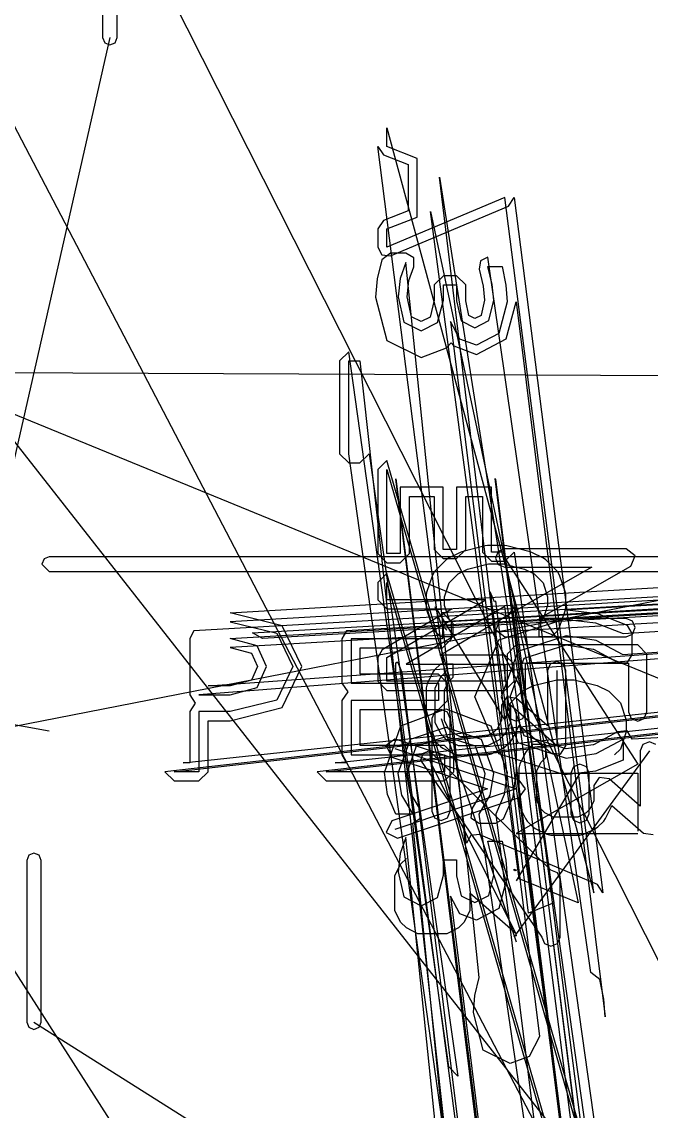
# Model space of a CAD drawing. Extents: x 0 to 334, y -361 to 120.
# Drawn here: x 84.29 to 89.48, y 55.73 to 64.69 of the extents above; entities that cross this region are included whole.
import ezdxf

# ---------------------------------------------------------------- set-up
doc = ezdxf.new("R2010")
doc.units = 0

msp = doc.modelspace()

# ---------------------------------------------------------------- linework, layer by layer
at = {"layer": 'Layer 1'}
for p, q in [((75.05, 81.3792), (138.215, -39.3749)), ((77.19, 81.3792), (138.215, -39.3149)), ((75.452423, 70.589328), (319.8, -310.813)), ((84.96, 67.2192), (84.96, 64.5592)), ((85.08, 64.5592), (85.08, 67.2192)), ((85.02, 64.5592), (83.75, 58.9792)), ((84.96, 64.5592), (84.977574, 64.516774)), ((84.977574, 64.516774), (85.02, 64.4992)), ((85.02, 64.4992), (85.062426, 64.516774)), ((85.062426, 64.516774), (85.08, 64.5592)), ((81.92, 64.1792), (166.845, -43.9449)), ((87.299451, 63.664394), (87.2994, 63.8174)), ((87.2994, 63.8174), (89.002673, 57.525414)), ((87.955668, 57.934866), (87.2244, 63.6644)), ((87.2244, 63.6644), (87.27204, 63.594568)), ((87.5488, 63.5667), (87.299451, 63.664394)), ((87.27204, 63.594568), (87.473749, 63.51554)), ((87.548749, 63.083294), (87.5488, 63.5667)), ((87.473749, 63.51554), (87.4738, 63.1344)), ((88.464392, 57.357622), (87.7332, 63.4114)), ((87.7332, 63.4114), (88.674429, 57.443397)), ((88.2714, 63.2435), (87.299395, 62.834766)), ((87.328472, 62.765564), (88.300477, 63.174298)), ((89.002673, 57.525414), (88.2714, 63.2435)), ((88.300477, 63.174298), (88.346405, 63.243434)), ((88.346405, 63.243434), (89.077673, 57.525414)), ((87.4738, 63.1344), (87.272091, 63.055372)), ((87.2994, 62.9856), (87.548749, 63.083294)), ((88.389392, 57.640348), (87.6582, 63.1285)), ((87.6582, 63.1285), (88.873116, 57.443524)), ((87.272091, 63.055372), (87.224451, 62.98554)), ((87.224451, 62.98554), (87.2244, 62.8347)), ((87.299395, 62.834766), (87.2994, 62.9856)), ((87.2244, 62.8347), (87.257903, 62.772234)), ((87.257193, 62.733022), (87.218935, 62.575602)), ((87.3287, 62.7854), (87.257193, 62.733022)), ((87.257903, 62.772234), (87.328472, 62.765564)), ((87.455655, 62.785421), (87.3287, 62.7854)), ((87.519891, 62.749121), (87.455655, 62.785421)), ((87.521959, 62.675367), (87.519891, 62.749121)), ((88.1302, 62.7531), (88.069989, 62.722808)), ((88.978584, 56.870586), (88.1302, 62.7531)), ((87.4557, 62.7104), (87.407523, 62.578226)), ((88.059965, 56.827911), (87.4557, 62.7104)), ((87.480624, 62.561674), (87.521959, 62.675367)), ((88.069989, 62.722808), (88.058405, 62.65641)), ((88.058405, 62.65641), (88.09274, 62.515275)), ((88.166619, 62.528011), (88.130161, 62.678143)), ((88.130161, 62.678143), (88.2474, 62.6781)), ((88.2474, 62.6781), (88.27865, 62.523658)), ((87.218935, 62.575602), (87.205523, 62.423784)), ((87.407523, 62.578226), (87.391247, 62.428094)), ((87.466202, 62.428115), (87.480624, 62.561674)), ((87.7649, 62.6001), (87.6899, 62.5251)), ((87.873, 62.6001), (87.7649, 62.6001)), ((87.948, 62.5251), (87.873, 62.6001)), ((87.6899, 62.5251), (87.6899, 62.4001)), ((87.764945, 62.400079), (87.7649, 62.5251)), ((87.7649, 62.5251), (87.873, 62.5251)), ((87.873, 62.5251), (87.873, 62.3944)), ((87.948039, 62.394357), (87.948, 62.5251)), ((88.09274, 62.515275), (88.09274, 62.515274)), ((88.09274, 62.515274), (88.103377, 62.400104)), ((88.178338, 62.400147), (88.166619, 62.528011)), ((88.27865, 62.523658), (88.289067, 62.387174)), ((87.205523, 62.423784), (87.298477, 62.069581)), ((87.391247, 62.428094), (87.440075, 62.220495)), ((87.501859, 62.262968), (87.466202, 62.428115)), ((87.6899, 62.4001), (87.655751, 62.260055)), ((87.716117, 62.215466), (87.764945, 62.400079)), ((87.873, 62.3944), (87.911411, 62.23062)), ((87.973408, 62.272842), (87.948039, 62.394357)), ((88.103377, 62.400104), (88.076389, 62.275482)), ((88.137973, 62.232775), (88.178338, 62.400147)), ((88.289067, 62.387174), (88.220708, 62.125699)), ((88.281849, 62.082351), (88.363986, 62.387149)), ((88.363986, 62.387149), (89.095251, 56.50466)), ((88.076389, 62.275482), (88.075825, 62.274658)), ((87.440075, 62.220495), (87.582002, 62.148661)), ((87.502057, 62.262678), (87.501859, 62.262968)), ((87.581957, 62.223682), (87.502057, 62.262678)), ((87.655241, 62.259357), (87.581957, 62.223682)), ((87.582002, 62.148661), (87.716117, 62.215466)), ((87.655751, 62.260055), (87.655241, 62.259357)), ((87.900395, 62.080444), (87.823572, 62.225548)), ((87.823572, 62.225548), (88.554756, 56.343034)), ((87.911411, 62.23062), (88.02339, 62.173871)), ((88.023429, 62.248828), (87.973408, 62.272842)), ((88.02339, 62.173871), (88.137973, 62.232775)), ((88.075825, 62.274658), (88.023429, 62.248828)), ((88.220708, 62.125699), (88.037114, 62.029442)), ((87.298477, 62.069581), (87.581955, 61.929276)), ((87.581955, 61.929276), (87.790209, 62.007913)), ((87.790209, 62.007913), (87.827173, 62.048318)), ((87.827173, 62.048318), (87.849486, 62.025269)), ((87.849486, 62.025269), (87.849808, 62.024974)), ((87.849808, 62.024974), (88.037033, 61.954417)), ((88.037114, 62.029442), (87.900395, 62.080444)), ((88.037033, 61.954417), (88.281849, 62.082351)), ((86.985, 61.9759), (86.91, 61.9009)), ((87.809311, 56.09335), (86.985, 61.9759)), ((60.93, 61.8992), (90.29, 61.7792)), ((86.91, 61.9009), (86.91, 61.1366)), ((86.985, 61.1366), (86.985, 61.9009)), ((86.985, 61.9009), (87.0781, 61.9009)), ((87.0781, 61.9009), (87.809311, 55.25404)), ((90.29, 58.9792), (83.75, 61.6592)), ((86.91, 61.1366), (86.985, 61.0616)), ((87.809311, 55.25404), (86.985, 61.1366)), ((87.0781, 61.0616), (87.1531, 61.1366)), ((87.1531, 61.1366), (87.884311, 56.01835)), ((86.0102, 59.829852), (107.371814, 61.078794)), ((86.985, 61.0616), (87.0781, 61.0616)), ((87.2994, 61.0816), (87.2244, 61.0066)), ((89.002671, 55.199021), (87.2994, 61.0816)), ((87.7558, 59.8299), (108.623054, 61.078794)), ((88.761854, 59.852209), (110.585528, 61.101119)), ((107.296814, 61.003794), (85.4732, 58.5204)), ((85.5482, 58.5204), (107.371814, 61.003794)), ((107.371814, 61.003794), (86.0102, 59.7549)), ((108.548054, 61.003794), (86.7244, 58.5204)), ((86.7994, 58.5204), (108.623054, 61.003794)), ((87.2244, 61.0066), (87.2244, 60.3155)), ((87.2994, 60.3155), (87.2994, 61.0066)), ((87.2994, 61.0066), (89.002671, 55.124021)), ((88.105666, 55.044884), (87.3744, 60.9316)), ((87.3744, 60.9316), (88.114698, 55.049021)), ((108.623054, 61.003794), (87.7558, 59.7549)), ((88.1964, 60.9274), (88.187368, 60.931537)), ((88.187368, 60.931537), (88.927671, 55.049021)), ((85.6232, 58.5954), (107.446814, 60.928794)), ((107.446814, 60.928794), (85.711, 59.6799)), ((107.57647, 60.866542), (85.7528, 59.1538)), ((86.0102, 59.617648), (107.57647, 60.866542)), ((86.192065, 59.663467), (108.015737, 60.912369)), ((108.100572, 60.865502), (86.2769, 59.6166)), ((86.8744, 58.5954), (108.698054, 60.928794)), ((108.698054, 60.928794), (86.9676, 59.6799)), ((87.7623, 60.8614), (87.4101, 60.8614)), ((87.4101, 60.8614), (87.4101, 60.3155)), ((87.7623, 60.3507), (87.7623, 60.8614)), ((88.1608, 60.8614), (87.873, 60.8614)), ((87.873, 60.8614), (87.873, 60.3507)), ((88.1608, 60.3284), (88.1608, 60.8614)), ((88.927671, 55.049021), (88.1964, 60.9274)), ((111.066774, 60.90871), (89.2431, 59.4837)), ((89.2431, 59.659777), (111.066774, 60.90871)), ((85.8278, 59.2288), (107.65147, 60.791542)), ((107.65147, 60.791542), (86.0102, 59.5426)), ((87.4851, 60.3155), (87.4851, 60.7864)), ((87.4851, 60.7864), (87.6873, 60.7864)), ((87.6873, 60.7864), (87.6873, 60.3507)), ((87.948, 60.3507), (87.948, 60.7864)), ((87.948, 60.7864), (88.0858, 60.7864)), ((88.0858, 60.7864), (88.0858, 60.3284)), ((87.2244, 60.3155), (87.2994, 60.2405)), ((87.4101, 60.3155), (87.2994, 60.3155)), ((87.4101, 60.2405), (87.4851, 60.3155)), ((87.6873, 60.3507), (87.7623, 60.2757)), ((87.873, 60.3507), (87.7623, 60.3507)), ((87.902154, 60.3255), (87.806916, 60.277881)), ((87.873, 60.2757), (87.948, 60.3507)), ((87.917505, 60.331179), (87.902154, 60.3255)), ((88.107981, 60.378798), (87.917505, 60.331179)), ((88.0858, 60.3284), (88.1608, 60.2534)), ((88.126171, 60.381037), (88.107981, 60.378798)), ((88.269028, 60.381033), (88.126171, 60.381037)), ((88.2714, 60.3284), (88.1608, 60.3284)), ((88.215967, 60.331706), (88.194, 60.278673)), ((88.269, 60.353673), (88.215967, 60.331706)), ((89.269083, 60.353629), (88.269, 60.353673)), ((88.287218, 60.378794), (88.269028, 60.381033)), ((88.2714, 60.2534), (88.3464, 60.3284)), ((89.002671, 55.124021), (88.2714, 60.3284)), ((88.477694, 60.331175), (88.287218, 60.378794)), ((88.3464, 60.3284), (89.077671, 55.124021)), ((88.493045, 60.325496), (88.477694, 60.331175)), ((88.588283, 60.277877), (88.493045, 60.325496)), ((89.341549, 60.297873), (89.269083, 60.353629)), ((76.44, 60.2892), (84.52, 58.8592)), ((91.06, 60.2292), (83.75, 58.7992)), ((84.477574, 60.271626), (84.46, 60.2292)), ((84.46, 60.2292), (84.52, 60.1692)), ((84.52, 60.2892), (84.477574, 60.271626)), ((91.06, 60.2892), (84.52, 60.2892)), ((87.2994, 60.2405), (87.4101, 60.2405)), ((87.787424, 60.263832), (87.692186, 60.168594)), ((87.7623, 60.2757), (87.873, 60.2757)), ((87.806916, 60.277881), (87.787424, 60.263832)), ((87.961872, 60.187621), (88.135404, 60.231004)), ((88.135404, 60.231004), (88.2598, 60.231)), ((88.1608, 60.2534), (88.2714, 60.2534)), ((88.194, 60.278673), (88.215967, 60.22564)), ((88.215967, 60.22564), (88.269, 60.203673)), ((88.2598, 60.231), (88.433332, 60.187617)), ((88.269, 60.278673), (89.3643, 58.5846)), ((88.607775, 60.263828), (88.588283, 60.277877)), ((88.703014, 60.16859), (88.607775, 60.263828)), ((89.306293, 60.213511), (89.341549, 60.297873)), ((84.52, 60.1692), (91.06, 60.1692)), ((87.2994, 60.152), (87.2244, 60.077)), ((89.002671, 54.269494), (87.2994, 60.152)), ((87.674068, 60.139278), (87.626449, 59.996421)), ((87.692186, 60.168594), (87.674068, 60.139278)), ((87.810771, 60.075014), (87.884884, 60.149127)), ((87.884884, 60.149127), (87.961872, 60.187621)), ((88.9866, 60.2036), (88.231807, 59.772289)), ((88.269, 60.203673), (88.9866, 60.2036)), ((88.433332, 60.187617), (88.51032, 60.149123)), ((88.51032, 60.149123), (88.584434, 60.07501)), ((88.5515, 59.7822), (89.306293, 60.213511)), ((88.721132, 60.139274), (88.703014, 60.16859)), ((88.768751, 59.996417), (88.721132, 60.139274)), ((87.2244, 60.077), (87.2244, 59.9362)), ((87.2994, 59.9362), (87.2994, 60.077)), ((87.2994, 60.077), (89.002671, 54.194494)), ((87.7726, 59.9605), (87.810771, 60.075014)), ((88.584434, 60.07501), (88.622605, 59.960496)), ((87.626449, 59.996421), (87.6226, 59.972704)), ((87.6226, 59.972704), (87.6226, 59.8774)), ((87.7726, 59.889571), (87.7726, 59.9605)), ((88.185323, 59.918222), (88.14852, 60.002064)), ((88.14852, 60.002064), (88.927671, 54.119494)), ((88.622605, 59.960496), (88.6226, 59.8896)), ((88.7726, 59.9727), (88.768751, 59.996417)), ((88.7726, 59.877429), (88.7726, 59.9727)), ((87.2244, 59.9362), (87.2994, 59.8612)), ((87.8358, 59.8612), (87.261601, 59.525404)), ((87.2994, 59.4607), (88.112551, 59.936238)), ((88.112551, 59.936238), (87.2994, 59.9362)), ((87.2994, 59.8612), (87.8358, 59.8612)), ((88.2714, 59.8816), (87.458249, 59.406061)), ((87.6226, 59.8774), (87.626449, 59.853683)), ((87.745219, 59.734608), (87.6976, 59.877466)), ((87.6976, 59.877466), (88.269, 58.9453)), ((87.810771, 59.775056), (87.7726, 59.889571)), ((88.1964, 59.9247), (88.185323, 59.918222)), ((88.927671, 54.119494), (88.1964, 59.9247)), ((89.002671, 54.194494), (88.2714, 59.8816)), ((88.309299, 59.816897), (88.346437, 59.881639)), ((88.346437, 59.881639), (89.077671, 54.194494)), ((88.6226, 59.8896), (88.584429, 59.775085)), ((88.768751, 59.853712), (88.7726, 59.877429)), ((111.141774, 59.864433), (89.3181, 58.79)), ((86.438052, 59.721427), (86.0102, 59.829852)), ((87.626449, 59.853683), (87.674068, 59.710825)), ((87.7351, 59.4811), (88.309299, 59.816897)), ((87.8308, 59.7549), (87.7558, 59.8299)), ((87.845871, 59.739956), (87.810771, 59.775056)), ((88.231807, 59.772289), (88.196551, 59.687927)), ((88.220832, 59.605206), (88.761854, 59.777186)), ((88.584429, 59.775085), (88.549329, 59.739986)), ((89.269, 59.7822), (88.5515, 59.7822)), ((88.721132, 59.710854), (88.768751, 59.853712)), ((89.03498, 59.820298), (88.761854, 59.852209)), ((88.761854, 59.777186), (89.017167, 59.74742)), ((89.279602, 59.725318), (89.03498, 59.820298)), ((89.322033, 59.760233), (89.269, 59.7822)), ((85.711, 59.6799), (85.677822, 59.617648)), ((86.0102, 59.7549), (86.394183, 59.660643)), ((86.59988, 59.386089), (86.438052, 59.721427)), ((86.9676, 59.6799), (86.929021, 59.614341)), ((87.674068, 59.710825), (87.692186, 59.681509)), ((87.692186, 59.681509), (87.739805, 59.63389)), ((87.792838, 59.686989), (87.745219, 59.734608)), ((87.7558, 59.7549), (87.7558, 59.6143)), ((87.8308, 59.6143), (87.8308, 59.7549)), ((87.845871, 59.63389), (87.845871, 59.739956)), ((88.196551, 59.687927), (88.269017, 59.632171)), ((88.549329, 59.739986), (88.549327, 59.63392)), ((88.655393, 59.633918), (88.703013, 59.681537)), ((88.703013, 59.681537), (88.721132, 59.710854)), ((89.017167, 59.74742), (89.2431, 59.659777)), ((89.3181, 59.6598), (89.279602, 59.725318)), ((89.344, 59.7072), (89.322033, 59.760233)), ((89.322033, 59.654167), (89.344, 59.7072)), ((85.677822, 59.617648), (85.6778, 59.1538)), ((86.231066, 59.55729), (86.0102, 59.617648)), ((86.2769, 59.6166), (86.192065, 59.663467)), ((86.394183, 59.660643), (86.52488, 59.386137)), ((86.929021, 59.614341), (86.9291, 59.2489)), ((87.7558, 59.6143), (87.0041, 59.6143)), ((87.0041, 59.6143), (87.0041, 59.2489)), ((87.739805, 59.63389), (87.845871, 59.63389)), ((87.7558, 59.5393), (87.8308, 59.6143)), ((88.023267, 59.136398), (88.220832, 59.605206)), ((88.269017, 59.632171), (89.269, 59.6322)), ((88.774011, 59.639969), (88.376857, 59.510158)), ((88.549327, 59.63392), (88.655393, 59.633918)), ((89.022233, 59.601108), (88.774011, 59.639969)), ((89.2431, 59.4837), (89.022233, 59.601108)), ((89.269, 59.6322), (89.322033, 59.654167)), ((89.3181, 59.483705), (89.3181, 59.6598)), ((86.0102, 59.5426), (86.185171, 59.497924)), ((86.185171, 59.497924), (86.185172, 59.497923)), ((86.185172, 59.497923), (86.234079, 59.386089)), ((86.309079, 59.386137), (86.231066, 59.55729)), ((87.0791, 59.3239), (87.0791, 59.5393)), ((87.0791, 59.5393), (87.7558, 59.5393)), ((87.261601, 59.525404), (87.224463, 59.460662)), ((88.376857, 59.510158), (88.239068, 59.136434)), ((88.3643, 59.56429), (88.2893, 59.48929)), ((89.3643, 59.5643), (88.3643, 59.56429)), ((88.428286, 59.455573), (88.774011, 59.564974)), ((88.774011, 59.564974), (88.998503, 59.529966)), ((88.998503, 59.529966), (88.998688, 59.529905)), ((88.998688, 59.529905), (89.197716, 59.423995)), ((89.4393, 59.4893), (89.3643, 59.5643)), ((87.224463, 59.460662), (87.2244, 59.2653)), ((87.2994, 59.2653), (87.2994, 59.4607)), ((87.3744, 59.4177), (87.385477, 59.424178)), ((87.3744, 59.3403), (87.3744, 59.4177)), ((87.385477, 59.424178), (87.42228, 59.340335)), ((88.2714, 59.4811), (87.7351, 59.4811)), ((88.3464, 59.4061), (88.2714, 59.4811)), ((88.2893, 59.48929), (88.2893, 59.0131)), ((88.314068, 59.136439), (88.428112, 59.45541)), ((88.428112, 59.45541), (88.428286, 59.455573)), ((88.4393, 59.0131), (88.4393, 59.4143)), ((88.4393, 59.4143), (89.2893, 59.4143)), ((88.6976, 59.4286), (88.644567, 59.406633)), ((88.750633, 59.406633), (88.6976, 59.4286)), ((88.6976, 59.4286), (88.6976, 59.4286)), ((89.197716, 59.423995), (89.276421, 59.416524)), ((89.276421, 59.416524), (89.3181, 59.483705)), ((89.2893, 59.4143), (89.2893, 59.0131)), ((89.4393, 59.0131), (89.4393, 59.4893)), ((86.234079, 59.386089), (86.185172, 59.273429)), ((86.231066, 59.214158), (86.309079, 59.386137)), ((86.52488, 59.386137), (86.394183, 59.109979)), ((86.437799, 59.048918), (86.59988, 59.386089)), ((87.7244, 59.3239), (87.0791, 59.3239)), ((88.153546, 53.457774), (87.3744, 59.3403)), ((87.42228, 59.340335), (88.153546, 53.457774)), ((87.458249, 59.406061), (88.2714, 59.4061)), ((87.678137, 59.339584), (87.630518, 59.244346)), ((87.692186, 59.359076), (87.678137, 59.339584)), ((87.739805, 59.406695), (87.692186, 59.359076)), ((87.7994, 59.2489), (87.7244, 59.3239)), ((87.845871, 59.406695), (87.739805, 59.406695)), ((87.745219, 59.306038), (87.792838, 59.353657)), ((87.845871, 59.300629), (87.845871, 59.406695)), ((88.2714, 59.4061), (88.2714, 59.2653)), ((88.3464, 59.2653), (88.3464, 59.4061)), ((88.644567, 59.406633), (88.6226, 59.3536)), ((88.6226, 59.3536), (88.6226, 58.8999)), ((88.6976, 59.3536), (88.6976, 58.7346)), ((88.7726, 59.3536), (88.750633, 59.406633)), ((88.772629, 58.7346), (88.7726, 59.3536)), ((86.0102, 59.228752), (85.8278, 59.2288)), ((86.185171, 59.273428), (86.0102, 59.228752)), ((86.185172, 59.273429), (86.185171, 59.273428)), ((86.9291, 59.2489), (86.977922, 59.17862)), ((87.0041, 59.2489), (87.7244, 59.2489)), ((87.2244, 59.2653), (87.2994, 59.1903)), ((88.2714, 59.2653), (87.2994, 59.2653)), ((87.630518, 59.244346), (87.6226, 59.210805)), ((87.6976, 59.2108), (87.745219, 59.306038)), ((87.7244, 59.2489), (87.7244, 59.1083)), ((87.7726, 59.1931), (87.806858, 59.261616)), ((87.7994, 59.1083), (87.7994, 59.2489)), ((87.806858, 59.261616), (87.845871, 59.300629)), ((88.2714, 59.1903), (88.3464, 59.2653)), ((88.411857, 59.183395), (88.507095, 59.231014)), ((88.507095, 59.231014), (88.697571, 59.278633)), ((88.697571, 59.278633), (88.8405, 59.2786)), ((88.8405, 59.2786), (89.030976, 59.230981)), ((89.030976, 59.230981), (89.126214, 59.183362)), ((85.6778, 59.1538), (85.722552, 59.085174)), ((85.7528, 59.1538), (86.0102, 59.1538)), ((86.0102, 59.1538), (86.231066, 59.214158)), ((86.977922, 59.17862), (86.9291, 59.10834)), ((87.2994, 59.1903), (88.2714, 59.1903)), ((87.6226, 59.210805), (87.6226, 58.9251)), ((87.697624, 58.925077), (87.6976, 59.2108)), ((87.772619, 58.942782), (87.7726, 59.1931)), ((88.316619, 59.088157), (88.411857, 59.183395)), ((89.126214, 59.183362), (89.221453, 59.088124)), ((85.722552, 59.085174), (85.6778, 59.016548)), ((86.394183, 59.109979), (86.0102, 59.016548)), ((86.9291, 59.10834), (86.9291, 58.661)), ((87.7244, 59.1083), (87.0041, 59.1083)), ((87.0041, 59.1083), (87.0041, 58.661)), ((87.7244, 59.0333), (87.7994, 59.1083)), ((88.220832, 58.667589), (88.023267, 59.136398)), ((88.239068, 59.136434), (88.376857, 58.76271)), ((88.28566, 59.136239), (88.241647, 59.067951)), ((88.241647, 59.067951), (88.2417, 58.9428)), ((88.269, 58.9453), (88.316619, 59.088157)), ((88.366035, 59.124394), (88.28566, 59.136239)), ((88.428199, 58.817388), (88.314068, 59.136439)), ((88.6976, 58.7346), (88.316647, 59.067934)), ((88.316647, 59.067934), (88.3167, 58.9251)), ((88.6226, 58.8999), (88.366035, 59.124394)), ((89.221453, 59.088124), (89.269072, 58.945267)), ((85.6778, 59.016548), (85.6778, 58.5954)), ((86.0102, 59.016548), (85.7528, 59.0165)), ((85.7528, 59.0165), (85.7528, 58.5204)), ((86.0102, 58.9415), (86.438024, 59.049079)), ((86.438024, 59.049079), (86.437799, 59.048918)), ((87.0791, 58.736), (87.0791, 59.0333)), ((87.0791, 59.0333), (87.7244, 59.0333)), ((87.415315, 58.898201), (87.784456, 59.038277)), ((87.692219, 59.011463), (87.670252, 58.95843)), ((87.745252, 59.03343), (87.692219, 59.011463)), ((87.7452, 59.0334), (87.745252, 59.03343)), ((87.798233, 59.011433), (87.7452, 59.0334)), ((87.784456, 59.038277), (88.153596, 58.898201)), ((87.8202, 58.9584), (87.798233, 59.011433)), ((88.2893, 59.0131), (88.311267, 58.960067)), ((88.311267, 58.960067), (88.3643, 58.9381)), ((88.3643, 59.013099), (88.3643, 58.5096)), ((88.3643, 58.9381), (88.417333, 58.960067)), ((88.417333, 58.960067), (88.4393, 59.0131)), ((89.2893, 59.0131), (89.311267, 58.960067)), ((89.311267, 58.960067), (89.3643, 58.9381)), ((89.3643, 58.9381), (89.417333, 58.960067)), ((89.417333, 58.960067), (89.4393, 59.0131)), ((85.8278, 58.5204), (85.8278, 58.9415)), ((85.8278, 58.9415), (86.0102, 58.9415)), ((87.28055, 58.51461), (87.415315, 58.898201)), ((87.784463, 58.885271), (87.490192, 58.787577)), ((87.6226, 58.9251), (87.630518, 58.891559)), ((87.630518, 58.891559), (87.678137, 58.796321)), ((87.670252, 58.95843), (87.6702, 58.1965)), ((87.745243, 58.829839), (87.697624, 58.925077)), ((87.745252, 58.95843), (88.3643, 57.1215)), ((87.806877, 58.874266), (87.772619, 58.942782)), ((88.078734, 58.787577), (87.784463, 58.885271)), ((87.837284, 58.843858), (87.806877, 58.874266)), ((87.8202, 58.1965), (87.8202, 58.9584)), ((88.153596, 58.898201), (88.289013, 58.51461)), ((88.207442, 58.874284), (88.177035, 58.843876)), ((88.2417, 58.9428), (88.207442, 58.874284)), ((88.3167, 58.9251), (88.269081, 58.829862)), ((88.336139, 58.796298), (88.383758, 58.891536)), ((88.383758, 58.891536), (88.388948, 58.905038)), ((88.388948, 58.905038), (88.648241, 58.678157)), ((89.269072, 58.945267), (89.269, 58.8501)), ((87.364561, 58.788119), (87.293149, 58.736836)), ((87.388017, 58.78427), (87.364561, 58.788119)), ((87.364561, 58.788119), (87.364561, 58.788119)), ((88.388017, 58.450936), (87.388017, 58.78427)), ((87.490192, 58.787577), (87.38863, 58.50599)), ((87.542122, 58.733441), (87.784486, 58.810271)), ((87.678137, 58.796321), (87.692185, 58.77683)), ((87.792862, 58.782219), (87.745243, 58.829839)), ((87.784486, 58.810271), (88.026764, 58.733524)), ((87.8881, 58.7346), (87.792862, 58.782219)), ((87.9058, 58.8096), (87.837284, 58.843858)), ((88.108519, 58.809618), (87.9058, 58.8096)), ((88.180947, 58.50599), (88.078734, 58.787577)), ((88.177035, 58.843876), (88.108519, 58.809618)), ((88.221462, 58.782242), (88.126224, 58.734623)), ((88.269081, 58.829862), (88.221462, 58.782242)), ((88.322091, 58.776807), (88.336139, 58.796298)), ((88.774011, 58.708731), (88.428199, 58.817388)), ((89.197716, 58.84971), (88.998687, 58.743799)), ((89.022233, 58.672586), (89.2431, 58.789995)), ((89.276421, 58.857181), (89.197716, 58.84971)), ((89.269, 58.8501), (89.221381, 58.707242)), ((89.2431, 58.789995), (89.2431, 58.6155)), ((89.3181, 58.79), (89.276421, 58.857181)), ((87.7741, 58.736), (87.0791, 58.736)), ((87.293149, 58.736836), (87.340583, 58.641968)), ((87.3643, 58.713119), (88.3643, 58.379785)), ((87.463653, 58.50599), (87.542122, 58.733441)), ((87.650014, 58.692881), (87.596981, 58.670914)), ((88.6497, 57.7131), (87.650014, 58.692881)), ((87.692185, 58.77683), (87.739804, 58.72921)), ((87.739804, 58.72921), (87.759297, 58.71516)), ((87.759297, 58.71516), (87.854535, 58.667541)), ((87.8491, 58.661), (87.7741, 58.736)), ((88.126224, 58.734623), (87.8881, 58.7346)), ((88.026764, 58.733524), (88.026936, 58.733359)), ((88.026936, 58.733359), (88.10597, 58.50599)), ((88.159741, 58.667518), (88.254979, 58.715137)), ((88.254979, 58.715137), (88.274472, 58.729187)), ((88.274472, 58.729187), (88.322091, 58.776807)), ((89.45954, 58.69293), (88.3643, 57.1893)), ((88.376857, 58.76271), (88.774011, 58.633726)), ((88.454086, 58.698276), (88.440037, 58.678784)), ((88.501705, 58.745895), (88.454086, 58.698276)), ((88.607771, 58.745895), (88.501705, 58.745895)), ((88.607771, 58.639829), (88.607771, 58.745895)), ((88.728616, 58.666312), (88.772629, 58.7346)), ((88.998503, 58.743738), (88.774011, 58.708731)), ((88.998687, 58.743799), (88.998503, 58.743738)), ((89.221381, 58.707242), (89.173761, 58.659623)), ((89.38454, 58.69293), (89.3845, 58.2391)), ((89.406507, 58.745963), (89.38454, 58.69293)), ((89.45954, 58.76793), (89.406507, 58.745963)), ((89.4595, 58.7679), (89.45954, 58.76793)), ((89.512533, 58.745933), (89.4595, 58.7679)), ((86.9291, 58.661), (86.967681, 58.59544)), ((87.0041, 58.661), (87.7741, 58.661)), ((87.340583, 58.641968), (88.127129, 58.379785)), ((87.596981, 58.670914), (87.575014, 58.617881)), ((87.575014, 58.617881), (88.5747, 57.162)), ((87.650014, 58.617881), (88.364, 57.1822)), ((87.7741, 58.661), (87.7741, 58.5204)), ((87.8491, 58.5204), (87.8491, 58.661)), ((87.854535, 58.667541), (87.888076, 58.659623)), ((87.888076, 58.659623), (88.1262, 58.6596)), ((88.1262, 58.6596), (88.159741, 58.667518)), ((88.761854, 58.496437), (88.220832, 58.667589)), ((88.440037, 58.678784), (88.392418, 58.583546)), ((88.568758, 58.600816), (88.607771, 58.639829)), ((88.648241, 58.678157), (88.728616, 58.666312)), ((88.774011, 58.633726), (89.022233, 58.672586)), ((89.2431, 58.6155), (89.015141, 58.526203)), ((85.4732, 58.5204), (85.5482, 58.4454)), ((85.7528, 58.5204), (85.5482, 58.5204)), ((85.6778, 58.5954), (85.6232, 58.5954)), ((85.7528, 58.4454), (85.8278, 58.5204)), ((86.7244, 58.5204), (86.7994, 58.4454)), ((87.7741, 58.5204), (86.7994, 58.5204)), ((86.967681, 58.59544), (86.8744, 58.5954)), ((87.303987, 58.335025), (87.28055, 58.51461)), ((87.7741, 58.4454), (87.8491, 58.5204)), ((88.289013, 58.51461), (88.265576, 58.333589)), ((88.337991, 58.313936), (88.364048, 58.51461)), ((88.364048, 58.51461), (89.095249, 52.632114)), ((89.3643, 58.5846), (88.3643, 58.013171)), ((88.392418, 58.583546), (88.3845, 58.550005)), ((88.3845, 58.550005), (88.3845, 58.2643)), ((88.5345, 58.5323), (88.568758, 58.600816)), ((88.534519, 58.282081), (88.5345, 58.5323)), ((89.015141, 58.526203), (88.761854, 58.496437)), ((88.835076, 58.562624), (88.813109, 58.509591)), ((88.888109, 58.584591), (88.835076, 58.562624)), ((88.941133, 58.562633), (88.8881, 58.5846)), ((88.8881, 58.5846), (88.888109, 58.584591)), ((88.9631, 58.5096), (88.941133, 58.562633)), ((85.5482, 58.4454), (85.7528, 58.4454)), ((86.7994, 58.4454), (87.7741, 58.4454)), ((87.38863, 58.50599), (87.419229, 58.329997)), ((87.489582, 58.356048), (87.463653, 58.50599)), ((88.10597, 58.50599), (88.080041, 58.356048)), ((88.150348, 58.329997), (88.180947, 58.50599)), ((88.3643, 58.5096), (89.3643, 58.5096)), ((88.888109, 58.509591), (88.3643, 57.6251)), ((88.439283, 58.379785), (88.388017, 58.450936)), ((88.813109, 58.509591), (88.8131, 58.1762)), ((88.9631, 58.1762), (88.9631, 58.5096)), ((89.04756, 58.475439), (89.003547, 58.407151)), ((89.127935, 58.463594), (89.04756, 58.475439)), ((89.3845, 58.2391), (89.127935, 58.463594)), ((89.3643, 58.5096), (89.3643, 58.0334)), ((87.3743, 58.1734), (87.303987, 58.335025)), ((88.127129, 58.379785), (87.340583, 58.117603)), ((88.3643, 58.379785), (87.3643, 58.046452)), ((87.489655, 58.35585), (87.489582, 58.356048)), ((87.569011, 58.221778), (87.489655, 58.35585)), ((88.079968, 58.35585), (88.000612, 58.221778)), ((88.080041, 58.356048), (88.079968, 58.35585)), ((88.265576, 58.333589), (88.196565, 58.1734)), ((88.388017, 58.308634), (88.439283, 58.379785)), ((89.003547, 58.407151), (89.0036, 58.282)), ((87.388017, 57.975301), (88.388017, 58.308634)), ((87.419229, 58.329997), (87.511677, 58.1734)), ((88.0579, 58.1734), (88.150348, 58.329997)), ((88.260379, 58.133938), (88.337991, 58.313936)), ((88.3845, 58.2643), (88.392418, 58.230759)), ((88.568777, 58.213565), (88.534519, 58.282081)), ((89.0036, 58.282), (88.969342, 58.213484)), ((89.145658, 58.230835), (89.150848, 58.244337)), ((89.150848, 58.244337), (89.410141, 58.017457)), ((87.511677, 58.1734), (87.3743, 58.1734)), ((87.57971, 58.141808), (87.569011, 58.221778)), ((87.6702, 58.1965), (87.692167, 58.143467)), ((87.798233, 58.143467), (87.8202, 58.1965)), ((88.000612, 58.221778), (87.989913, 58.141808)), ((88.927801, 52.290904), (88.0579, 58.1734)), ((88.196565, 58.1734), (88.927801, 52.290904)), ((88.392418, 58.230759), (88.440037, 58.135521)), ((88.599184, 58.183158), (88.568777, 58.213565)), ((88.6677, 58.1489), (88.599184, 58.183158)), ((88.8131, 58.1762), (88.835067, 58.123167)), ((88.938935, 58.183077), (88.870419, 58.148819)), ((88.969342, 58.213484), (88.938935, 58.183077)), ((88.941133, 58.123167), (88.9631, 58.1762)), ((89.098039, 58.135597), (89.145658, 58.230835)), ((87.340583, 58.117603), (87.293149, 58.022735)), ((87.5117, 58.0984), (87.57971, 58.141808)), ((88.105536, 52.215904), (87.5117, 58.0984)), ((87.692167, 58.143467), (87.7452, 58.1215)), ((87.7452, 58.1215), (87.798233, 58.143467)), ((87.989913, 58.141808), (88.057923, 58.0984)), ((88.057923, 58.0984), (88.1966, 58.0984)), ((88.1966, 58.0984), (88.260379, 58.133938)), ((88.440037, 58.135521), (88.454086, 58.116029)), ((88.454086, 58.116029), (88.501705, 58.06841)), ((88.501705, 58.06841), (88.521197, 58.054361)), ((88.870419, 58.148819), (88.6677, 58.1489)), ((88.835067, 58.123167), (88.8881, 58.1012)), ((88.8881, 58.1012), (88.941133, 58.123167)), ((89.016879, 58.054437), (89.036371, 58.068486)), ((89.036371, 58.068486), (89.08399, 58.116105)), ((89.08399, 58.116105), (89.098039, 58.135597)), ((87.293149, 58.022735), (87.388017, 57.975301)), ((87.4557, 57.9816), (87.407523, 57.849426)), ((88.059963, 52.099111), (87.4557, 57.9816)), ((87.989191, 57.997346), (87.955668, 57.934866)), ((88.059784, 58.003984), (87.989191, 57.997346)), ((89.031789, 57.594532), (88.059784, 58.003984)), ((88.3643, 58.013171), (89.3643, 58.0131)), ((88.521197, 58.054361), (88.616435, 58.006742)), ((88.616435, 58.006742), (88.649976, 57.998824)), ((88.649976, 57.998824), (88.8881, 57.9989)), ((88.8881, 57.9989), (88.921641, 58.006818)), ((88.921641, 58.006818), (89.016879, 58.054437)), ((89.410141, 58.017457), (89.490516, 58.005612)), ((88.166619, 57.799211), (88.130161, 57.949343)), ((88.130161, 57.949343), (88.2474, 57.9493)), ((88.2474, 57.9493), (88.27865, 57.794858)), ((84.352574, 57.834126), (84.335, 57.7917)), ((84.395, 57.8517), (84.352574, 57.834126)), ((84.437426, 57.834126), (84.395, 57.8517)), ((84.395, 57.8517), (84.395, 57.8517)), ((84.455, 57.7917), (84.437426, 57.834126)), ((87.407523, 57.849426), (87.391247, 57.699294)), ((87.411919, 57.760738), (87.459538, 57.808357)), ((87.764945, 57.671279), (87.7649, 57.7963)), ((87.7649, 57.7963), (87.873, 57.7963)), ((87.873, 57.7963), (87.873, 57.6656)), ((88.178338, 57.671347), (88.166619, 57.799211)), ((88.27865, 57.794858), (88.289067, 57.658374)), ((84.335, 57.7917), (84.335, 56.4617)), ((84.455, 56.4617), (84.455, 57.7917)), ((87.3643, 57.6655), (87.411919, 57.760738)), ((88.351966, 57.705335), (88.3454, 57.720904)), ((88.3454, 57.720904), (88.366842, 57.711872)), ((88.366842, 57.711872), (88.351966, 57.705335)), ((88.702733, 57.691133), (88.6497, 57.7131)), ((87.364324, 57.379776), (87.3643, 57.6655)), ((87.391247, 57.699294), (87.440075, 57.491695)), ((87.716117, 57.486666), (87.764945, 57.671279)), ((87.873, 57.6656), (87.911411, 57.501819)), ((88.137973, 57.503974), (88.178338, 57.671347)), ((88.289067, 57.658374), (88.220708, 57.396899)), ((88.873116, 57.443524), (88.389392, 57.640348)), ((88.7247, 57.6381), (88.702733, 57.691133)), ((88.7247, 57.162), (88.7247, 57.6381)), ((89.077673, 57.525414), (89.031789, 57.594532)), ((87.440075, 57.491695), (87.582002, 57.419861)), ((87.582002, 57.419861), (87.716117, 57.486666)), ((87.900395, 57.351644), (87.823572, 57.496748)), ((87.823572, 57.496748), (88.554754, 51.614234)), ((87.911411, 57.501819), (88.02339, 57.445071)), ((87.983347, 57.522633), (87.9833, 57.3798)), ((88.3643, 57.1893), (87.983347, 57.522633)), ((88.02339, 57.445071), (88.137973, 57.503974)), ((88.674429, 57.443397), (88.464392, 57.357622)), ((87.411943, 57.284538), (87.364324, 57.379776)), ((88.037114, 57.300642), (87.900395, 57.351644)), ((87.9833, 57.3798), (87.935681, 57.284562)), ((88.220708, 57.396899), (88.037114, 57.300642)), ((87.459562, 57.236919), (87.411943, 57.284538)), ((87.935681, 57.284562), (87.888062, 57.236943)), ((87.5548, 57.1893), (87.459562, 57.236919)), ((87.792824, 57.189324), (87.5548, 57.1893)), ((87.888062, 57.236943), (87.792824, 57.189324)), ((88.346722, 57.166445), (88.352318, 57.180792)), ((88.366237, 57.174651), (88.346722, 57.166445)), ((88.352318, 57.180792), (88.366237, 57.174651)), ((88.366237, 57.174651), (88.366237, 57.174651)), ((88.5747, 57.162), (88.596667, 57.108967)), ((88.596667, 57.108967), (88.6497, 57.087)), ((88.6497, 57.087), (88.702733, 57.108967)), ((88.702733, 57.108967), (88.7247, 57.162)), ((88.024158, 56.680652), (88.059965, 56.827911)), ((89.051307, 56.813927), (88.978584, 56.870586)), ((89.084058, 56.651907), (89.051307, 56.813927)), ((88.011788, 56.541295), (88.024158, 56.680652)), ((89.084073, 56.651803), (89.084058, 56.651907)), ((89.095251, 56.50466), (89.084073, 56.651803)), ((88.090564, 56.230974), (88.011788, 56.541295)), ((84.335, 56.4617), (84.352574, 56.419274)), ((84.395, 56.4617), (93.8, 50.5292)), ((84.437426, 56.419274), (84.455, 56.4617)), ((84.352574, 56.419274), (84.395, 56.4017)), ((84.395, 56.4017), (84.437426, 56.419274)), ((88.554756, 56.343034), (88.470772, 56.18069)), ((88.31322, 56.121787), (88.090564, 56.230974)), ((87.884311, 56.01835), (87.809311, 56.09335)), ((88.470772, 56.18069), (88.31322, 56.121787))]:
    msp.add_line(p, q, dxfattribs=at)

doc.saveas('drawing.dxf')
